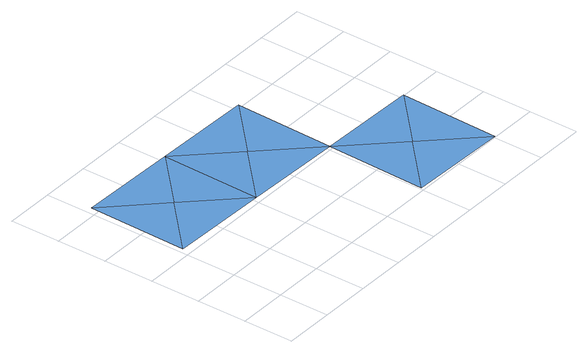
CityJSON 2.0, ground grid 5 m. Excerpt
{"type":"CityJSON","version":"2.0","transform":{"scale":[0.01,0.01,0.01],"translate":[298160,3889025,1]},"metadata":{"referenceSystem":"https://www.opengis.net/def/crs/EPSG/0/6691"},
"CityObjects":{
"waterbody1":{"type":"WaterBody","attributes":{"name":"静岡県第4次地震被害想定（元禄型関東地震）","種類":"3","津波浸水想定.浸水ランクフィールド":"Tsunami_rank.xml","津波浸水想定.浸水ランク":"1","class":"1140"},"geometry":[{"type":"MultiSurface","lod":"1","boundaries":[[[0,1,2]],[[3,4,2]],[[5,4,6]],[[0,5,7]],[[4,5,2]],[[2,5,0]],[[1,0,7]],[[3,6,4]]]}]},
"waterbody2":{"type":"WaterBody","attributes":{"name":"静岡県第4次地震被害想定（元禄型関東地震）","種類":"3","津波浸水想定.浸水ランクフィールド":"Tsunami_rank.xml","津波浸水想定.浸水ランク":"2","class":"1140"},"geometry":[{"type":"MultiSurface","lod":"1","boundaries":[[[8,3,9]],[[9,10,11]],[[9,11,8]],[[3,10,9]]]}]}
},
"vertices":[
[561,1574,90],[48,1087,89],[1049,1062,89],[2048,1037,87],[1561,1549,88],[1074,2062,89],[2074,2037,88],[74,2087,88],
[3048,1012,86],[2536,524,86],[2023,37,86],[3023,12,86]
]}
